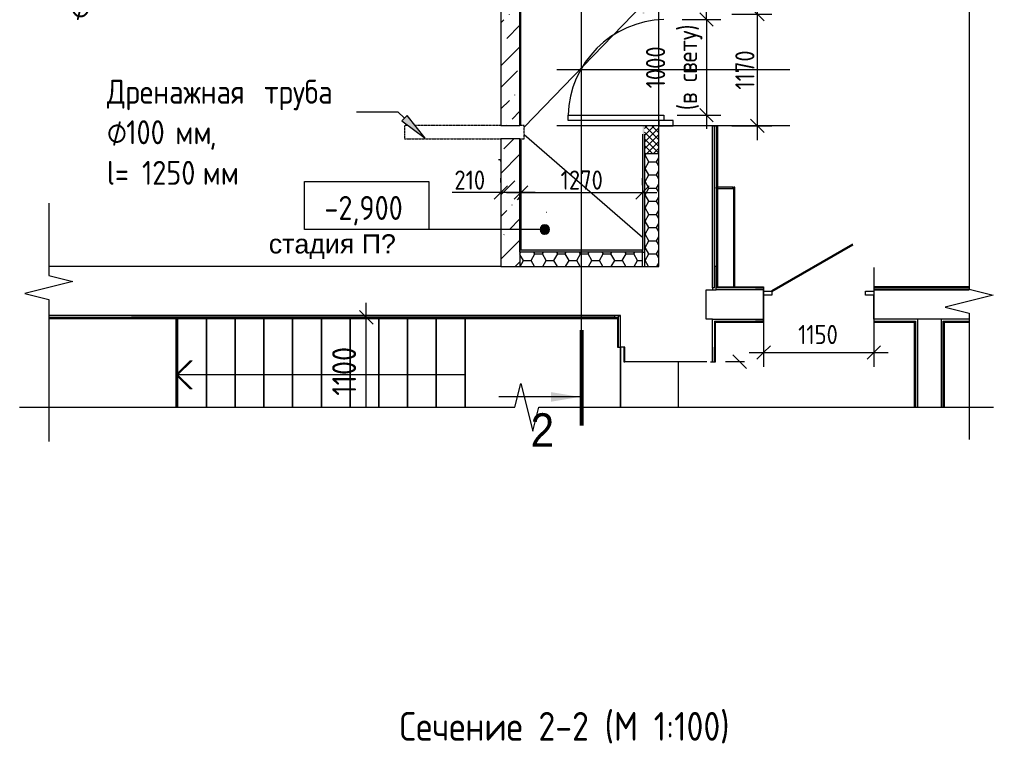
# Model space of a CAD drawing. Header units: millimetres. Extents: x 504091 to 2165846, y 135022 to 442887.
# Drawn here: x 1355796 to 1365965, y 263091 to 270652 of the extents above; entities that cross this region are included whole.
import ezdxf

# ---------------------------------------------------------------- set-up
doc = ezdxf.new("R2010")
doc.units = ezdxf.units.MM
doc.linetypes.add('IMPORT-ADSK_Штриховая_ш3 п1_5 _2_', pattern=[4.5, 3, -1.5])
doc.layers.get('Defpoints').update_dxf_attribs({"color": 255})
for name, color, linetype, lineweight in [('+АР_Вспомогательная', 7, 'Continuous', 9), ('+АР_Выноски', 4, 'Continuous', 9), ('A-ANNO-DIMS', 211, 'Continuous', 9), ('A-DETL', 90, 'Continuous', 9), ('A-DETL-GENF', 92, 'Continuous', 18), ('A-DETL-MEDM', 33, 'Continuous', 9), ('A-DETL-THIN', 151, 'Continuous', 18), ('G-ANNO-SYMB', 111, 'Continuous', 9), ('G-ANNO-TEXT', 231, 'Continuous', 9), ('Аннотация', 7, 'Continuous', 9), ('Барболитна входные группы План подвала_dwg', 252, 'Continuous', 9), ('Двери', 7, 'Continuous', 20), ('Перекрытие', 7, 'Continuous', 18), ('размеры', 7, 'Continuous', 9)]:
    doc.layers.add(name, color=color, linetype=linetype, lineweight=lineweight)
doc.layers.add('ВСПОМОГАТЕЛЬНЫЙ', color=52, linetype='Continuous', lineweight=5, plot=False)
doc.styles.add('Arial', font='arial.ttf', dxfattribs={"height": 250})
doc.styles.add('GOST Common', font='GOST_Common.ttf', dxfattribs={"width": 0.9, "height": 350})
doc.styles.add('GOST Common_1', font='GOST_Common.ttf', dxfattribs={"width": 0.9, "height": 250})
doc.styles.add('GOST Common_2', font='GOST_Common.ttf', dxfattribs={"width": 0.9, "height": 200})
doc.styles.add('GOST Common_4', font='GOST_Common.ttf', dxfattribs={"width": 0.9, "height": 200})
doc.styles.add('GOST Common_6', font='GOST_Common.ttf', dxfattribs={"width": 0.9, "height": 200})
doc.styles.get("Standard").update_dxf_attribs({"font": 'arial.ttf'})
doc.dimstyles.new('ADSK_Основной_2_5_мм_Округление_до_10_мм', dxfattribs={"dimscale": 304.8, "dimtxt": 251.428749, "dimasz": 0.463911, "dimexe": 0.492126, "dimexo": 0.492126, "dimgap": 0.098425, "dimtad": 1, "dimdec": 0, "dimrnd": 10, "dimdsep": 46, "dimtxsty": 'GOST Common_1', "dimblk1": 'OBLIQUE', "dimblk2": 'OBLIQUE', "dimsah": 1, "dimcen": 0.09, "dimdle": 0.492126, "dimazin": 2, "dimtfac": 1, "dimtdec": 4, "dimtix": 1, "dimtmove": 0, "dimatfit": 3, "dimfxl": 0, "dimtvp": 1, "dimtolj": 1, "dimtzin": 0, "dimlwd": 20, "dimlwe": 20, "dimarcsym": 0})
doc.dimstyles.new('ADSK_Основной_2_мм', dxfattribs={"dimscale": 304.8, "dimtxt": 201.142999, "dimasz": 0.463911, "dimexe": 0.492126, "dimexo": 0.492126, "dimgap": 0.098425, "dimtad": 1, "dimrnd": 0.01, "dimdsep": 46, "dimtxsty": 'GOST Common_4', "dimblk1": 'OBLIQUE', "dimblk2": 'OBLIQUE', "dimsah": 1, "dimcen": 0.09, "dimdle": 0.492126, "dimazin": 2, "dimtfac": 1, "dimtdec": 4, "dimtix": 1, "dimtmove": 0, "dimatfit": 3, "dimfxl": 0, "dimtvp": 1, "dimtolj": 1, "dimtzin": 0, "dimlwd": 20, "dimlwe": 20, "dimarcsym": 0})

# ---------------------------------------------------------------- blocks, each defined once
blk = doc.blocks.new('Барболитна входные группы План подвала_dwg_АС_Дверь_Однопольная_Алюминиевая - 1150х2200 алюм ост EIW30 Д12п-6958020-План подвала-498509-2222')
at = {"layer": 'Двери', "color": 10, "lineweight": 30}
blk.add_line((613, -138), (-232, -626), dxfattribs=at)
at = {"layer": 'Двери', "flags": 128}
for points in [[(-450, -98), (-363, -98), (-363, -138), (-450, -138)], [(613, -98), (700, -98), (700, -138), (613, -138)]]:
    blk.add_lwpolyline(points, close=True, dxfattribs=at)
blk = doc.blocks.new('Барболитна входные группы План подвала_dwg_Высотные отметки - Рамка-12095-План подвала-498584-2222')
at = {"layer": 'Аннотация', "flags": 128}
blk.add_lwpolyline([(-6.5, 0), (-6.5, 5), (6.5, 5), (6.5, 0)], close=True, dxfattribs=at)
blk = doc.blocks.new('_Oblique')
at = {"color": 0, "linetype": 'ByBlock', "lineweight": -2}
blk.add_line((-0.5, -0.5), (0.5, 0.5), dxfattribs=at)
blk = doc.blocks.new('*D3023')
at = {"layer": 'Defpoints', "color": 0, "lineweight": 20, "transparency": 16777216}
for p in [(1362564, 270652), (1362512, 269652), (1362968, 269652)]:
    blk.add_point(p, dxfattribs=at)
at = {"layer": 'размеры', "color": 0, "transparency": 16777216}
for p, q in [((1362968, 270652), (1362968, 270793)), ((1362714, 270652), (1363118, 270652)), ((1362968, 270652), (1362968, 269652)), ((1362662, 269652), (1363118, 269652)), ((1362968, 269652), (1362968, 269511))]:
    blk.add_line(p, q, dxfattribs=at)
at = {"layer": 'размеры', "color": 0, "transparency": 16777216, "xscale": 141.4, "yscale": 141.4, "zscale": 141.4}
for p, rotation in [((1362968, 270652), 270), ((1362968, 269652), 90)]:
    blk.add_blockref('_Oblique', p, dxfattribs=dict(at, rotation=rotation))
at = {"layer": 'размеры', "color": 0, "lineweight": 20, "transparency": 16777216, "insert": (1362631, 270152), "char_height": 200, "attachment_point": 5, "rotation": 90, "style": 'GOST Common_6'}
blk.add_mtext('\\A1;1000 \\P(в свету)', dxfattribs=at)
blk = doc.blocks.new('*D3018')
at = {"layer": 'Defpoints', "color": 0, "lineweight": 20, "transparency": 16777216}
for p in [(1363083, 270708), (1363083, 269541), (1363499, 269541)]:
    blk.add_point(p, dxfattribs=at)
at = {"layer": 'размеры', "color": 0, "transparency": 16777216}
for p, q in [((1363499, 270858), (1363499, 269391)), ((1363233, 270708), (1363649, 270708)), ((1363233, 269541), (1363649, 269541))]:
    blk.add_line(p, q, dxfattribs=at)
at = {"layer": 'размеры', "color": 0, "transparency": 16777216, "xscale": 141.4, "yscale": 141.4, "zscale": 141.4}
for p, rotation in [((1363499, 270708), 90), ((1363499, 269541), 270)]:
    blk.add_blockref('_Oblique', p, dxfattribs=dict(at, rotation=rotation))
at = {"layer": 'размеры', "color": 0, "lineweight": 20, "transparency": 16777216, "insert": (1363369, 270124), "char_height": 200, "attachment_point": 5, "rotation": 90, "style": 'GOST Common_6'}
blk.add_mtext('\\A1;1170', dxfattribs=at)
blk = doc.blocks.new('*D3025')
at = {"layer": 'A-ANNO-DIMS', "color": 0, "lineweight": 20, "transparency": 16777216}
for p, q in [((1361031, 268921), (1361031, 268995)), ((1362301, 268921), (1362301, 268995)), ((1360881, 268845), (1362451, 268845))]:
    blk.add_line(p, q, dxfattribs=at)
at = {"layer": 'Defpoints', "color": 0, "lineweight": 20, "transparency": 16777216}
for p in [(1362301, 268845), (1361031, 268771), (1362301, 268771)]:
    blk.add_point(p, dxfattribs=at)
at = {"layer": 'A-ANNO-DIMS', "color": 0, "lineweight": 20, "transparency": 16777216, "xscale": 141.4, "yscale": 141.4, "zscale": 141.4, "rotation": 180}
blk.add_blockref('_Oblique', (1361031, 268845), dxfattribs=at)
at = {"layer": 'A-ANNO-DIMS', "color": 0, "lineweight": 20, "transparency": 16777216, "xscale": 141.4, "yscale": 141.4, "zscale": 141.4}
blk.add_blockref('_Oblique', (1362301, 268845), dxfattribs=at)
at = {"layer": 'A-ANNO-DIMS', "color": 0, "transparency": 16777216, "insert": (1361666, 268975), "char_height": 200, "attachment_point": 5, "style": 'GOST Common_4'}
blk.add_mtext('\\A1;1270', dxfattribs=at)
blk = doc.blocks.new('*D3026')
at = {"layer": 'A-ANNO-DIMS', "color": 0, "lineweight": 20, "transparency": 16777216}
for p, q in [((1360821, 268950), (1360821, 268995)), ((1361031, 268973), (1361031, 268995)), ((1360821, 268845), (1360314, 268845)), ((1361181, 268845), (1360821, 268845))]:
    blk.add_line(p, q, dxfattribs=at)
at = {"layer": 'Defpoints', "color": 0, "lineweight": 20, "transparency": 16777216}
for p in [(1360821, 268845), (1360821, 268800), (1361031, 268823)]:
    blk.add_point(p, dxfattribs=at)
at = {"layer": 'A-ANNO-DIMS', "color": 0, "lineweight": 20, "transparency": 16777216, "xscale": 141.4, "yscale": 141.4, "zscale": 141.4, "rotation": 180}
blk.add_blockref('_Oblique', (1360821, 268845), dxfattribs=at)
at = {"layer": 'A-ANNO-DIMS', "color": 0, "lineweight": 20, "transparency": 16777216, "xscale": 141.4, "yscale": 141.4, "zscale": 141.4}
blk.add_blockref('_Oblique', (1361031, 268845), dxfattribs=at)
at = {"layer": 'A-ANNO-DIMS', "color": 0, "transparency": 16777216, "insert": (1360497, 268975), "char_height": 200, "attachment_point": 5, "style": 'GOST Common_4'}
blk.add_mtext('\\A1;210', dxfattribs=at)

msp = doc.modelspace()

# ---------------------------------------------------------------- hatches: boundary and pattern name
at = {"layer": 'A-DETL-GENF', "lineweight": 9}
h = msp.add_hatch(dxfattribs=at)
h.set_pattern_fill('FP12_24', style=0, pattern_type=2)
h.set_pattern_definition([(45, (1413921.76, 270059.38), (84.19025, 308.69666), [396.875, -79.375, 3.353, -76.022])])
h.paths.add_polyline_path([(1360821.1407, 268071.9974), (1361021.1407, 268071.9974), (1361021.1407, 269404.4724), (1360821.1407, 269404.4724), (1360821.1407, 268221.9974)])
h.paths.add_polyline_path([(1361021.1407, 269544.4724), (1361021.1407, 272458.1423), (1360921.5349, 272278.8797), (1360858.7864, 272326.6551), (1361021.1407, 272494.4355), (1361021.1407, 272971.7686), (1360821.1407, 272971.7686), (1360821.1407, 269544.4724)])
at = {"layer": 'A-DETL-GENF'}
h = msp.add_hatch(color=251, dxfattribs=at)
h.paths.add_polyline_path([(1362321.1407, 268221.9974), (1362321.1407, 269540.9724), (1362301.1407, 269540.9724), (1362301.1407, 268221.9974)])
h.paths.add_polyline_path([(1362301.1407, 270707.9724), (1362321.1407, 270707.9724), (1362321.1407, 272971.7686), (1362301.1407, 272971.7686), (1362301.1407, 270997.1231)])
for color, points in [(250, [(1360031.2814, 269411.0621), (1359843.633, 269648.4394), (1359788.5892, 269591.784)]), (150, [(1363244.2134, 268887.9236), (1363244.2134, 268899.9236), (1363083.1407, 268899.9236), (1363083.1407, 268887.9236)]), (150, [(1363263.1407, 267859.9236), (1363263.1407, 268899.9236), (1363251.1407, 268899.9236), (1363251.1407, 267859.9236)]), (250, [(1361280.42, 268408.8975), (1361293.361, 268410.6012), (1361305.42, 268415.5962), (1361315.7753, 268423.5421), (1361323.7213, 268433.8975), (1361328.7163, 268445.9565), (1361330.42, 268458.8975), (1361328.7163, 268471.8384), (1361323.7213, 268483.8975), (1361315.7753, 268494.2528), (1361305.42, 268502.1987), (1361293.361, 268507.1937), (1361280.42, 268508.8975), (1361267.4791, 268507.1937), (1361255.42, 268502.1987), (1361245.0647, 268494.2528), (1361237.1187, 268483.8975), (1361232.1237, 268471.8384), (1361230.42, 268458.8975), (1361232.1237, 268445.9565), (1361237.1187, 268433.8975), (1361245.0647, 268423.5421), (1361255.42, 268415.5962), (1361267.4791, 268410.6012)]), (251, [(1362301.1407, 268221.9974), (1362301.1407, 268241.9974), (1361021.1407, 268241.9974), (1361021.1407, 268221.9974)])]:
    msp.add_hatch(color=color, dxfattribs=at).paths.add_polyline_path(points)
at = {"layer": 'A-DETL-GENF', "lineweight": 9}
h = msp.add_hatch(dxfattribs=at)
h.set_pattern_fill('FP12_28', style=0, pattern_type=2)
h.set_pattern_definition([(45, (1413921.76, 270059.376), (-35.35534, 35.35534), []), (135, (1413921.76, 270059.376), (-35.35534, -35.35534), [])])
h.paths.add_polyline_path([(1362471.1407, 269251.8217), (1362471.1407, 269540.9724), (1362321.1407, 269540.9724), (1362321.1407, 269251.8217)])
h = msp.add_hatch(dxfattribs=at)
h.set_pattern_fill('FP12_27', style=0, pattern_type=2)
h.set_pattern_definition([(0, (1413921.76, 270059.376), (119.062, 68.741), [79.375, -158.75]), (120, (1413921.76, 270059.376), (-119.06245, 68.74022), [79.375, -158.75]), (60, (1413921.76, 270059.376), (-0.00045, 137.48122), [0, -158.75, 79.375, 0]), (60, (1413921.76, 270059.376), (-0.00045, 137.48122), [-238.125, 0, 0])])
h.paths.add_polyline_path([(1362471.1407, 268071.9974), (1362471.1407, 269251.8217), (1362321.1407, 269251.8217), (1362321.1407, 268071.9974)])
h = msp.add_hatch(dxfattribs=at)
h.set_pattern_fill('FP12_26', style=0, pattern_type=2)
h.set_pattern_definition([(0, (1413921.76, 270059.376), (119.063, 68.741), [79.375, -158.75]), (120, (1413921.76, 270059.376), (-119.06245, 68.74022), [79.375, -158.75]), (60, (1413921.76, 270059.376), (-0.00045, 137.48122), [0, -158.75, 79.375, 0]), (60, (1413921.76, 270059.376), (-0.00045, 137.48122), [-238.125, 0, 0])])
h.paths.add_polyline_path([(1361021.1407, 268071.9974), (1362301.1407, 268071.9974), (1362301.1407, 268221.9974), (1361021.1407, 268221.9974)])

# ---------------------------------------------------------------- linework, layer by layer
at = {"layer": '+АР_Вспомогательная', "color": 7, "linetype": 'Continuous', "ltscale": 50}
for points in [[(1365711.2112, 276965.9105), (1365711.2112, 267834.1216), (1365961.2112, 267771.6216), (1365461.2112, 267646.6216), (1365711.2112, 267584.1216), (1365711.2112, 266267.2111)], [(1356102.553, 268734.1094), (1356102.553, 267979.223), (1356352.553, 267916.723), (1355852.553, 267791.723), (1356102.553, 267729.223), (1356102.553, 266245.9582)], [(1355795.9208, 266601.7323), (1360967.5513, 266601.7323), (1361030.0513, 266851.7323), (1361155.0513, 266351.7323), (1361217.5513, 266601.7323), (1365965.1613, 266601.7323)]]:
    msp.add_lwpolyline(points, dxfattribs=at)
at = {"layer": '+АР_Выноски', "color": 7, "linetype": 'Continuous', "ltscale": 100}
msp.add_line((1361645.0001, 266710.3366), (1360800.5601, 266710.3366), dxfattribs=at)
at = {"layer": '+АР_Выноски', "color": 7, "linetype": 'Continuous', "ltscale": 100, "const_width": 40}
msp.add_lwpolyline([(1361665.0001, 266410.3366), (1361665.0001, 267410.3366)], dxfattribs=at)
at = {"layer": '+АР_Выноски', "color": 7, "linetype": 'Continuous', "ltscale": 100}
msp.add_solid([(1361645.0001, 266710.3366), (1361344.55, 266760.6147), (1361344.55, 266660.0586)], dxfattribs=at)
at = {"layer": 'A-DETL', "color": 18, "true_color": 0x000000}
for p, q in [((1361031.1407, 269544.4724), (1361031.1407, 272476.1395)), ((1363031.1407, 269540.9724), (1363083.1407, 269540.9724)), ((1363051.1407, 267847.9236), (1363051.1407, 269540.9724)), ((1363071.1407, 269540.9724), (1363071.1407, 268071.9974)), ((1363081.1407, 267857.9236), (1363081.1407, 269540.9724)), ((1363083.1407, 269540.9724), (1363083.1407, 268899.9236)), ((1361031.1407, 269404.4724), (1361031.1407, 268241.9974)), ((1360815.9107, 269187.7226), (1360795.9107, 269187.7226)), ((1360815.9107, 269187.7226), (1360816.4858, 269167.7309)), ((1363083.1407, 268887.9236), (1363083.1407, 267859.9236)), ((1361276.886, 268458.8975), (1359421.3253, 268458.8975)), ((1363565.0614, 267857.9236), (1363081.1407, 267857.9236)), ((1363083.1407, 267859.9236), (1363251.1407, 267859.9236)), ((1363263.1407, 267859.9236), (1363565.0614, 267859.9236)), ((1363565.0614, 267859.9236), (1363565.0614, 267827.9236)), ((1365711.2112, 267859.9236), (1364715.0614, 267859.9236)), ((1364715.0614, 267859.9236), (1364715.0614, 267827.9236)), ((1365711.2112, 267857.9236), (1364715.0614, 267857.9236)), ((1362963.4398, 267522.9236), (1362963.4398, 267827.9236)), ((1362963.4398, 267827.9236), (1363071.1407, 267827.9236)), ((1363031.1407, 267847.9236), (1363031.1407, 267827.9236)), ((1363081.1407, 267847.9236), (1363071.1407, 267847.9236)), ((1363480.0614, 267847.9236), (1363081.1407, 267847.9236)), ((1363480.0614, 267847.9236), (1363565.0614, 267847.9236)), ((1363565.0614, 267827.9236), (1363480.0614, 267827.9236)), ((1364715.0614, 267847.9236), (1364780.0614, 267847.9236)), ((1364715.0614, 267827.9236), (1364780.0614, 267827.9236)), ((1364780.0614, 267847.9236), (1365711.2112, 267847.9236)), ((1362008.7439, 267561.9974), (1362008.7439, 267541.9974)), ((1362051.1407, 267541.9974), (1362051.1407, 267555.9974)), ((1362051.1407, 267555.9974), (1362071.1407, 267555.9974)), ((1356102.553, 267541.9974), (1356963.7085, 267541.9974)), ((1356102.553, 267531.9974), (1362041.1407, 267531.9974)), ((1356102.553, 267529.9974), (1362039.1407, 267529.9974)), ((1362008.7439, 267541.9974), (1356963.7085, 267541.9974)), ((1357432.4193, 266601.7323), (1357432.4193, 267529.9974)), ((1357432.4193, 267529.9974), (1357432.4193, 266601.7323)), ((1357447.4193, 267529.9974), (1357447.4193, 266601.7323)), ((1357747.4193, 267529.9974), (1357747.4193, 266601.7323)), ((1357747.4193, 266601.7323), (1357747.4193, 267529.9974)), ((1358047.4193, 267529.9974), (1358047.4193, 266601.7323)), ((1358047.4193, 266601.7323), (1358047.4193, 267529.9974)), ((1358347.4193, 267529.9974), (1358347.4193, 266601.7323)), ((1358347.4193, 266601.7323), (1358347.4193, 267529.9974)), ((1358647.4193, 267529.9974), (1358647.4193, 266601.7323)), ((1358647.4193, 266601.7323), (1358647.4193, 267529.9974)), ((1358947.4193, 267529.9974), (1358947.4193, 266601.7323)), ((1358947.4193, 266601.7323), (1358947.4193, 267529.9974)), ((1359247.4193, 267529.9974), (1359247.4193, 266601.7323)), ((1359247.4193, 266601.7323), (1359247.4193, 267529.9974)), ((1359547.4193, 267529.9974), (1359547.4193, 266601.7323)), ((1359547.4193, 266601.7323), (1359547.4193, 267529.9974)), ((1359847.4193, 267529.9974), (1359847.4193, 266601.7323)), ((1359847.4193, 266601.7323), (1359847.4193, 267529.9974)), ((1360147.4193, 266601.7323), (1360147.4193, 267529.9974)), ((1360147.4193, 267529.9974), (1360147.4193, 266601.7323)), ((1360447.4193, 266601.7323), (1360447.4193, 267529.9974)), ((1360447.4193, 267529.9974), (1360447.4193, 266601.7323)), ((1362008.7439, 267541.9974), (1362051.1407, 267541.9974)), ((1362039.1407, 267529.9974), (1362039.1407, 267228.27)), ((1362041.1407, 267531.9974), (1362041.1407, 267228.2648)), ((1362051.1407, 267228.2387), (1362051.1407, 267541.9974)), ((1363031.1407, 267522.9236), (1362963.4398, 267522.9236)), ((1363051.1407, 267502.9236), (1363061.1407, 267502.9236)), ((1363051.1407, 267502.9236), (1363051.1407, 267228.2387)), ((1363061.1407, 267502.9236), (1363480.0614, 267502.9236)), ((1363061.1407, 267078.1843), (1363061.1407, 267492.9236)), ((1363061.1407, 267492.9236), (1363565.0614, 267492.9236)), ((1363063.1407, 267078.1843), (1363063.1407, 267490.9236)), ((1363063.1407, 267490.9236), (1363565.0614, 267490.9236)), ((1363565.0614, 267502.9236), (1363480.0614, 267502.9236)), ((1363565.0614, 267490.9236), (1363565.0614, 267522.9236)), ((1364715.0614, 267522.9236), (1364715.0614, 267490.9236)), ((1364715.0614, 267502.9236), (1364780.0614, 267502.9236)), ((1364715.0614, 267492.9236), (1365140.42, 267492.9236)), ((1364715.0614, 267490.9236), (1365138.42, 267490.9236)), ((1364780.0614, 267502.9236), (1365140.42, 267502.9236)), ((1365138.42, 267490.9236), (1365138.42, 266601.7323)), ((1365140.42, 267502.9236), (1365150.42, 267502.9236)), ((1365140.42, 267492.9236), (1365140.42, 266601.7323)), ((1365150.42, 267502.9236), (1365150.42, 266601.7323)), ((1365440.42, 266601.7323), (1365440.42, 267502.9236)), ((1365440.42, 267502.9236), (1365711.2112, 267502.9236)), ((1365450.42, 266601.7323), (1365450.42, 267492.9236)), ((1365450.42, 267492.9236), (1365711.2112, 267492.9236)), ((1365452.42, 266601.7323), (1365452.42, 267490.9236)), ((1365452.42, 267490.9236), (1365711.2112, 267490.9236)), ((1362039.1407, 267228.27), (1362051.1407, 267228.2387)), ((1362051.1407, 267228.2387), (1362071.1407, 267228.2387)), ((1363051.1407, 267078.2387), (1363051.1407, 267228.2387)), ((1363031.1407, 267078.2387), (1363051.1407, 267078.2387)), ((1363051.1407, 267078.1843), (1363063.1407, 267078.1843))]:
    msp.add_line(p, q, dxfattribs=at)
at = {"layer": 'A-DETL', "color": 18, "lineweight": 18, "true_color": 0x000000}
for p, q in [((1362301.1407, 270805.8179), (1361066.1407, 269525.9264)), ((1362471.1407, 269454.4724), (1362471.1407, 270794.4724)), ((1359314.6143, 269687.7226), (1359522.5026, 269687.7226)), ((1359522.5026, 269687.7226), (1359746.5206, 269687.7226)), ((1359746.5206, 269687.7226), (1359816.1111, 269620.1117)), ((1361066.1407, 269449.8018), (1362301.1407, 268379.3474)), ((1363051.1407, 267847.9236), (1363031.1407, 267847.9236)), ((1363031.1407, 267827.9236), (1363071.1407, 267827.9236)), ((1357432.4193, 266601.7323), (1357432.4193, 267529.9974)), ((1362071.1407, 267228.2387), (1362071.1407, 266601.7323)), ((1362071.1407, 266601.7323), (1362071.1407, 267228.2387)), ((1362104.1407, 267228.2387), (1362104.1407, 267078.2387)), ((1357432.4193, 266941.7322), (1357582.4193, 267091.7322)), ((1357447.4193, 266941.7322), (1357597.4193, 267091.7322)), ((1362104.1407, 267078.2387), (1362116.1407, 267078.2387)), ((1362671.1407, 267078.2387), (1362671.1407, 266601.7323)), ((1363031.1407, 267078.1843), (1363051.1407, 267078.1843)), ((1357447.4193, 266941.7322), (1357432.4193, 266941.7322)), ((1357432.4193, 266941.7322), (1357582.4193, 266791.7322)), ((1357747.4193, 266941.7322), (1357447.4193, 266941.7322)), ((1357597.4193, 266791.7322), (1357447.4193, 266941.7322)), ((1358047.4193, 266941.7322), (1357747.4193, 266941.7322)), ((1358347.4193, 266941.7322), (1358047.4193, 266941.7322)), ((1358647.4193, 266941.7322), (1358347.4193, 266941.7322)), ((1358947.4193, 266941.7322), (1358647.4193, 266941.7322)), ((1359247.4193, 266941.7322), (1358947.4193, 266941.7322)), ((1359547.4193, 266941.7322), (1359247.4193, 266941.7322)), ((1359847.4193, 266941.7322), (1359547.4193, 266941.7322)), ((1360147.4193, 266941.7322), (1359847.4193, 266941.7322)), ((1360447.4193, 266941.7322), (1360147.4193, 266941.7322))]:
    msp.add_line(p, q, dxfattribs=at)
at = {"layer": 'A-DETL', "color": 18, "linetype": 'IMPORT-ADSK_Штриховая_ш3 п1_5 _2_', "lineweight": 18, "true_color": 0x000000}
for p, q in [((1359816.1407, 269544.4724), (1359816.1407, 269404.4724)), ((1359852.1241, 269544.4724), (1359816.1407, 269544.4724)), ((1360821.1407, 269544.4724), (1359925.8196, 269544.4724)), ((1361066.1407, 269544.4724), (1361021.1407, 269544.4724)), ((1361066.1407, 269404.4724), (1361066.1407, 269544.4724)), ((1359816.1407, 269404.4724), (1360821.1407, 269404.4724)), ((1361021.1407, 269404.4724), (1361066.1407, 269404.4724))]:
    msp.add_line(p, q, dxfattribs=at)
at = {"layer": 'A-DETL'}
for centre, start, end in [((1361280.42, 268591.6716), 65.45454546, 67.31415081), ((1361280.42, 268458.8975), 260.13705723, 263.64133293), ((1361280.42, 268458.8975), 292.68584919, 294.54545454)]:
    msp.add_arc(centre, 50, start, end, dxfattribs=at)
at = {"layer": 'A-DETL-MEDM', "color": 18, "true_color": 0x000000}
for p, q in [((1363031.1407, 269540.9724), (1362471.1407, 269540.9724)), ((1363031.1407, 267847.9236), (1363031.1407, 269540.9724)), ((1363071.1407, 268887.9236), (1363071.1407, 268899.9236)), ((1363071.1407, 268899.9236), (1363083.1407, 268899.9236)), ((1363083.1407, 268887.9236), (1363071.1407, 268887.9236)), ((1360821.1407, 268071.9974), (1356102.553, 268071.9974)), ((1362301.1407, 268071.9974), (1362321.1407, 268071.9974)), ((1363071.1407, 268071.9974), (1363051.1407, 268071.9974)), ((1363071.1407, 267827.9236), (1363071.1407, 268071.9974)), ((1363480.0614, 267827.9236), (1363071.1407, 267827.9236)), ((1363565.0614, 267827.9236), (1363071.1407, 267827.9236)), ((1363565.0614, 267812.9236), (1363565.0614, 267827.9236)), ((1363565.0614, 267522.9236), (1363565.0614, 267772.9236)), ((1365711.2112, 267827.9236), (1364715.0614, 267827.9236)), ((1364715.0614, 267827.9236), (1364715.0614, 267812.9236)), ((1364715.0614, 267522.9236), (1364715.0614, 267772.9236)), ((1364780.0614, 267827.9236), (1365711.2112, 267827.9236)), ((1362071.1407, 267561.9974), (1356102.553, 267561.9974)), ((1362071.1407, 267228.2387), (1362071.1407, 267561.9974)), ((1363031.1407, 267078.2387), (1363031.1407, 267522.9236)), ((1363031.1407, 267522.9236), (1363565.0614, 267522.9236)), ((1365711.2112, 267522.9236), (1364715.0614, 267522.9236)), ((1365170.42, 267522.9236), (1365170.42, 266601.7323)), ((1365420.42, 266601.7323), (1365420.42, 267522.9236)), ((1362116.1407, 267228.2387), (1362071.1407, 267228.2387)), ((1362116.1407, 267078.2387), (1362116.1407, 267228.2387)), ((1362971.1407, 267078.2387), (1362116.1407, 267078.2387)), ((1363011.1407, 267078.2387), (1363031.1407, 267078.2387))]:
    msp.add_line(p, q, dxfattribs=at)
at = {"layer": 'A-DETL-THIN', "color": 18, "true_color": 0x000000}
for p, q in [((1360821.1407, 272971.7686), (1360821.1407, 269544.4724)), ((1361021.1407, 269544.4724), (1361021.1407, 272458.1423)), ((1359843.633, 269648.4394), (1359788.5892, 269591.784)), ((1359788.5892, 269591.784), (1360031.2814, 269411.0621)), ((1360031.2814, 269411.0621), (1359843.633, 269648.4394)), ((1360821.1407, 269544.4724), (1361021.1407, 269544.4724)), ((1362321.1407, 269540.9724), (1362301.1407, 269540.9724)), ((1362471.1407, 269540.9724), (1362321.1407, 269540.9724)), ((1361021.1407, 269404.4724), (1360821.1407, 269404.4724)), ((1360821.1407, 269404.4724), (1360821.1407, 268071.9974)), ((1361021.1407, 268221.9974), (1361021.1407, 269404.4724)), ((1362301.1407, 269454.4724), (1362301.1407, 268241.9974)), ((1362321.1407, 269454.4724), (1362321.1407, 269251.8217)), ((1362471.1407, 269251.8217), (1362471.1407, 269454.4724)), ((1362321.1407, 269251.8217), (1362321.1407, 268071.9974)), ((1362321.1407, 269251.8217), (1362471.1407, 269251.8217)), ((1362471.1407, 268071.9974), (1362471.1407, 269251.8217)), ((1363244.2134, 268899.9236), (1363083.1407, 268899.9236)), ((1363083.1407, 268899.9236), (1363083.1407, 268887.9236)), ((1363083.1407, 268887.9236), (1363244.2134, 268887.9236)), ((1363244.2134, 268887.9236), (1363244.2134, 268899.9236)), ((1363263.1407, 268899.9236), (1363251.1407, 268899.9236)), ((1363251.1407, 268899.9236), (1363251.1407, 267859.9236)), ((1363263.1407, 267859.9236), (1363263.1407, 268899.9236)), ((1362301.1407, 268241.9974), (1361021.1407, 268241.9974)), ((1362301.1407, 268221.9974), (1361021.1407, 268221.9974)), ((1361021.1407, 268221.9974), (1361021.1407, 268071.9974)), ((1362301.1407, 268221.9974), (1362301.1407, 268241.9974)), ((1362301.1407, 268221.9974), (1362321.1407, 268221.9974)), ((1362301.1407, 268071.9974), (1362301.1407, 268221.9974)), ((1360821.1407, 268071.9974), (1361021.1407, 268071.9974)), ((1361021.1407, 268071.9974), (1362301.1407, 268071.9974)), ((1362321.1407, 268071.9974), (1362471.1407, 268071.9974)), ((1364715.0614, 268060.7833), (1364715.0614, 267174.628)), ((1363251.1407, 267859.9236), (1363263.1407, 267859.9236)), ((1363565.0614, 267840.9299), (1363565.0614, 267174.628)), ((1359417.0108, 266601.7323), (1359417.0108, 267691.7322)), ((1359346.3108, 267612.4322), (1359417.0108, 267541.7322)), ((1359417.0108, 267541.7322), (1359267.0108, 267541.7322)), ((1359417.0108, 267541.7322), (1359487.7108, 267471.0322)), ((1359467.0259, 267541.7322), (1359417.0108, 267541.7322)), ((1363244.8463, 267148.9387), (1363315.5463, 267078.2387)), ((1363415.0614, 267174.628), (1364865.0614, 267174.628)), ((1363565.0614, 267174.628), (1363494.3614, 267103.928)), ((1363635.7614, 267245.328), (1363565.0614, 267174.628)), ((1363565.0614, 267174.628), (1363565.0614, 267024.628)), ((1364715.0614, 267174.628), (1364644.3614, 267103.928)), ((1364785.7614, 267245.328), (1364715.0614, 267174.628)), ((1364715.0614, 267174.628), (1364715.0614, 267024.628)), ((1363315.5463, 267078.2387), (1363165.5463, 267078.2387)), ((1363315.5463, 267078.2387), (1363386.2463, 267007.5387)), ((1363365.5614, 267078.2387), (1363315.5463, 267078.2387))]:
    msp.add_line(p, q, dxfattribs=at)
at = {"layer": 'A-DETL-THIN'}
for start, end in [(0, 180), (180, 0)]:
    msp.add_arc((1361280.42, 268458.8975), 50, start, end, dxfattribs=at)
at = {"layer": 'G-ANNO-SYMB', "color": 18, "lineweight": 20, "true_color": 0x000000}
msp.add_line((1361665.0001, 267352.8), (1361665.0001, 275989.3935), dxfattribs=at)
at = {"layer": 'ВСПОМОГАТЕЛЬНЫЙ', "color": 6}
for p, q in [((1363837.4258, 270124.4724), (1361405.2843, 270124.4724)), ((1363837.4258, 269540.9724), (1361405.2843, 269540.9724))]:
    msp.add_line(p, q, dxfattribs=at)
at = {"layer": 'Двери'}
msp.add_lwpolyline([(1361523.1407, 269596.9724), (1361523.1407, 269651.9724), (1362523.1407, 269651.9724), (1362523.1407, 269596.9724), (1361523.1407, 269596.9724)], dxfattribs=at)
msp.add_arc((1362550.3929, 269624.7202), 1027.6136, 91.51965611, 178.4803439, dxfattribs=at)
at = {"layer": 'Перекрытие'}
msp.add_lwpolyline([(1362621.1407, 269540.9724), (1362621.1407, 269596.9724), (1362471.0341, 269596.9724), (1362471.1407, 269540.9724)], close=True, dxfattribs=at)

# ---------------------------------------------------------------- block references
at = {"layer": 'Барболитна входные группы План подвала_dwg', "color": 250, "lineweight": 18, "xscale": 99.99999999999993, "yscale": 99.99999999999993, "zscale": 99.99999999999993}
msp.add_blockref('Барболитна входные группы План подвала_dwg_Высотные отметки - Рамка-12095-План подвала-498584-2222', (1359421.3253, 268458.8975), dxfattribs=at)
at = {"layer": 'Барболитна входные группы План подвала_dwg', "color": 7, "rotation": 180}
msp.add_blockref('Барболитна входные группы План подвала_dwg_АС_Дверь_Однопольная_Алюминиевая - 1150х2200 алюм ост EIW30 Д12п-6958020-План подвала-498509-2222', (1364265.0614, 267675.4236), dxfattribs=at)

# ---------------------------------------------------------------- texts
at = {"layer": '+АР_Выноски', "color": 7, "linetype": 'Continuous', "ltscale": 100, "style": 'Arial', "width": 0.9}
msp.add_text('2', height=350, dxfattribs=at).set_placement((1361133.0782, 266189.2592))
at = {"layer": 'G-ANNO-TEXT', "color": 7, "attachment_point": 1}
for s, insert, char_height, width, style in [('\\fGOST Common|b0|i0|c254|p34|;\\W.9;⌀', (1356328.4911, 270909.1049), 250, 245.316375, 'GOST Common_2'), ('Дренажная', (1356708.4199, 270022.3694), 250, 1897.594312, 'GOST Common_1'), ('труба', (1358351.4824, 270022.3694), 250, 1046.202188, 'GOST Common_1'), ('\\fGOST Common|b0|i0|c254|p34|;\\W.9;⌀', (1356708.4199, 269599.0361), 250, 245.316375, 'GOST Common_2'), ('100 ', (1356910.8262, 269599.0361), 250, 620.506125, 'GOST Common_1'), ('мм', (1357422.7949, 269599.0361), 250, 432.91125, 'GOST Common_1'), ('\\fGOST Common|b0|i0|c204|p34|;\\W.9;,', (1357779.9824, 269599.0361), 250, 93.797437, 'GOST Common_1'), ('l= 1250 ', (1356708.4199, 269175.7027), 250, 1212.1515, 'GOST Common_1'), ('мм', (1357708.5449, 269175.7027), 250, 432.91125, 'GOST Common_1'), ('-2,900', (1358979.4767, 268808.7318), 250, 1067.84775, 'GOST Common_1'), ('1150', (1363925.2816, 267461.8704), 200, 533.923875, 'GOST Common')]:
    msp.add_mtext(s, dxfattribs=dict(at, insert=insert, char_height=char_height, width=width, style=style))
at = {"layer": 'G-ANNO-TEXT', "color": 7, "insert": (1359060.4968, 266723.39), "char_height": 250, "width": 663.79725, "attachment_point": 1, "rotation": 90, "style": 'GOST Common_1'}
msp.add_mtext('1100', dxfattribs=at)
at = {"layer": 'Аннотация', "lineweight": 9, "insert": (1359763.9384, 263420.1651), "char_height": 300, "attachment_point": 1, "line_spacing_factor": 1.022766, "style": 'GOST Common_6'}
msp.add_mtext_dynamic_manual_height_columns('Сечение 2-2 (М 1:100)', width=26195.080764, gutter_width=2500, heights=[5988.9934], dxfattribs=at)
at = {"layer": 'ВСПОМОГАТЕЛЬНЫЙ', "color": 6, "insert": (1358398.5699, 268408.352), "char_height": 200, "attachment_point": 1}
msp.add_mtext_dynamic_manual_height_columns('стадия П?', width=1901.263189, gutter_width=1, heights=[0], dxfattribs=at)

# ---------------------------------------------------------------- dimensions: what is measured, and where the dimension line sits
at = {"layer": 'A-ANNO-DIMS', "color": 18, "true_color": 0x000000}
dim = msp.add_linear_dim(base=(1360821.1407, 268844.5425), p1=(1361031.1407, 268823.2349), p2=(1360821.1407, 268799.8214), dimstyle='ADSK_Основной_2_мм', override={"dimpost": '<>', "dimfxl": 4500}, dxfattribs=at)
dim.commit()
dim.dimension.update_dxf_attribs({"geometry": '*D3026', "text_midpoint": (1360496.7407, 268844.5425), "dimtype": 160})
dim = msp.add_linear_dim(base=(1362301.1407, 268844.9019), p1=(1361031.1407, 268770.7402), p2=(1362301.1407, 268770.7402), dimstyle='ADSK_Основной_2_мм', override={"dimpost": '<>', "dimfxl": 4500}, dxfattribs=at)
dim.commit()
dim.dimension.update_dxf_attribs({"geometry": '*D3025', "text_midpoint": (1361666.1407, 268974.9019)})
at = {"layer": 'размеры', "lineweight": 20}
dim = msp.add_linear_dim(base=(1363499.3107, 269540.9724), p1=(1363083.1407, 270707.9724), p2=(1363083.1407, 269540.9724), angle=90, dimstyle='ADSK_Основной_2_5_мм_Округление_до_10_мм', override={"dimtxt": 230, "dimpost": '<>', "dimtxsty": 'GOST Common_6', "dimfxl": 1618.654565, "dimlwd": 65535, "dimlwe": 65535}, dxfattribs=at)
dim.commit()
dim.dimension.update_dxf_attribs({"geometry": '*D3018', "text_midpoint": (1363369.3107, 270124.4724)})
dim = msp.add_linear_dim(base=(1362967.5692, 269651.9724), p1=(1362563.9785, 270651.9724), p2=(1362512.2364, 269651.9724), angle=90, text='1000 \\P(в свету)', dimstyle='ADSK_Основной_2_5_мм_Округление_до_10_мм', override={"dimtxt": 230, "dimpost": '<>', "dimtxsty": 'GOST Common_6', "dimfxl": 1618.654565, "dimlwd": 65535, "dimlwe": 65535}, dxfattribs=at)
dim.commit()
dim.dimension.update_dxf_attribs({"geometry": '*D3023', "text_midpoint": (1362630.9026, 270151.9724)})

doc.saveas('drawing.dxf')
